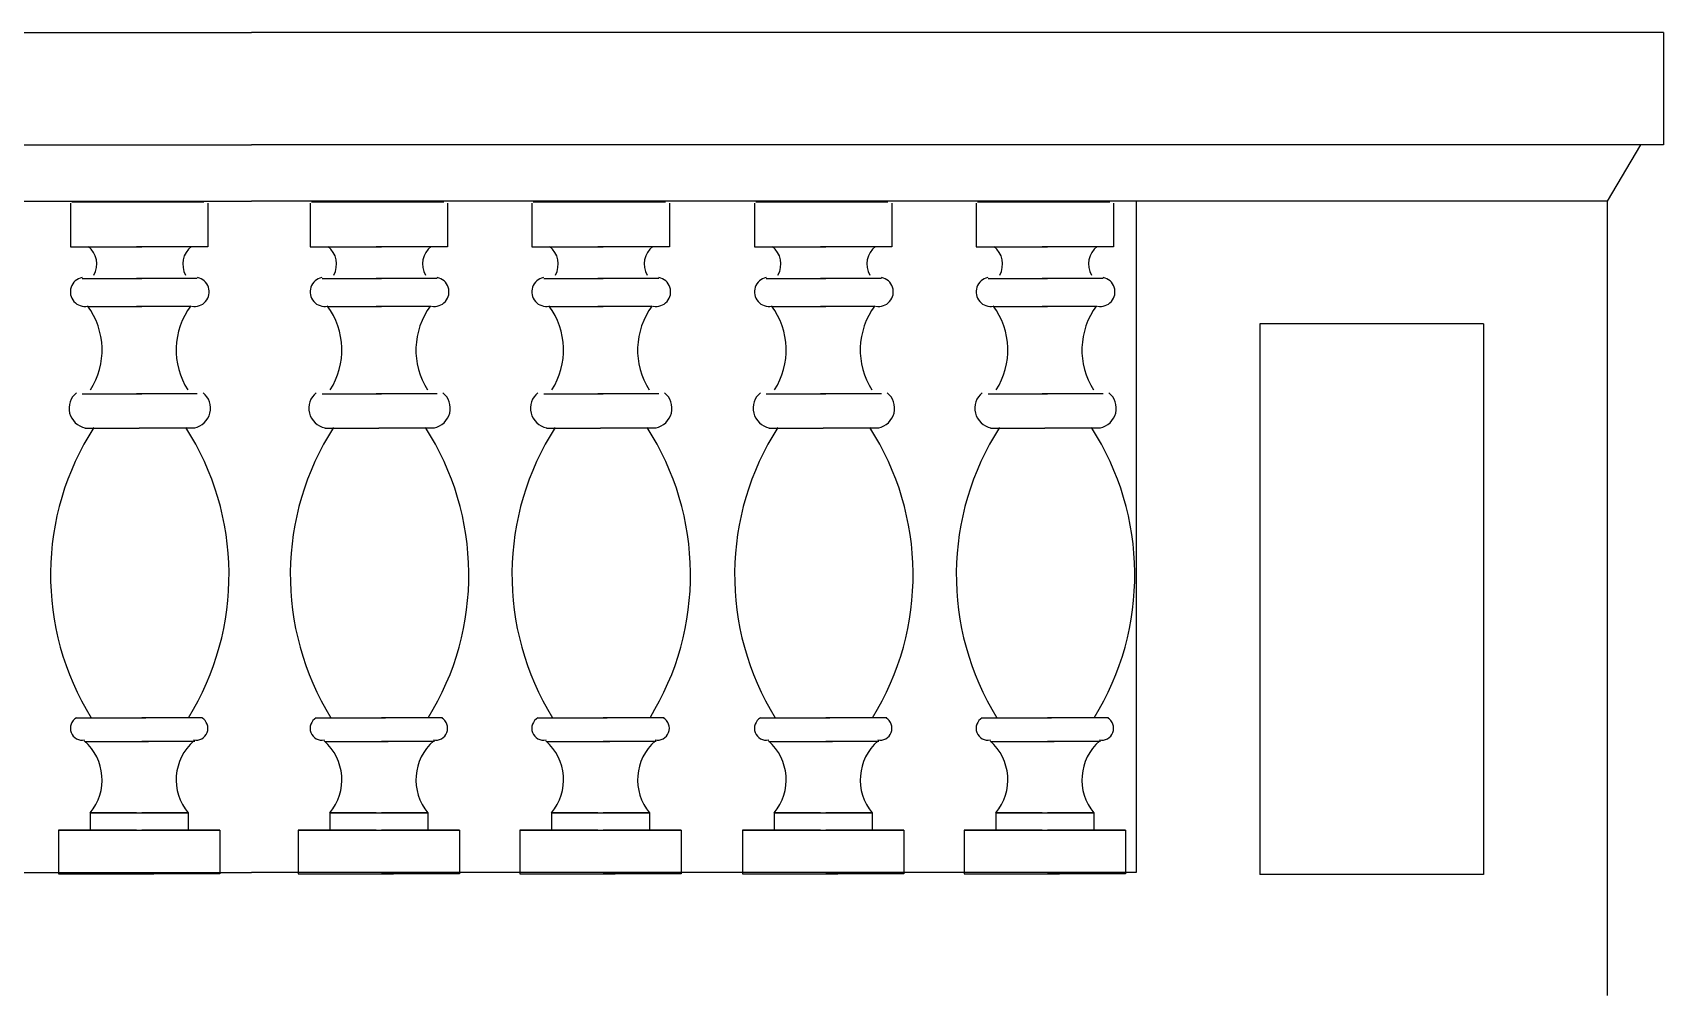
# Model space of a CAD drawing. Header units: metres. Extents: x 1105.4 to 1135.1, y 268.8 to 317.1.
# Drawn here: x 1117.97 to 1135.11, y 306.99 to 317.11 of the extents above; entities that cross this region are included whole.
import ezdxf

# ---------------------------------------------------------------- set-up
doc = ezdxf.new("R2010")
doc.units = ezdxf.units.M

# ---------------------------------------------------------------- blocks, each defined once
blk = doc.blocks.new('7512VASE')
for p, q in [((0.99, 7.99), (0.99, 7.66)), ((1, 8), (2, 8)), ((2.03, 7.99), (2.03, 7.66)), ((0.99, 7.66), (1.53, 7.66)), ((2.03, 7.66), (1.49, 7.66)), ((1.08, 7.42), (1.53, 7.42)), ((1.95, 7.42), (1.49, 7.42)), ((1.12, 7.21), (1.53, 7.21)), ((1.9, 7.21), (1.49, 7.21)), ((1.08, 6.55), (1.53, 6.55)), ((1.95, 6.55), (1.49, 6.55)), ((1.1, 6.29), (1.51, 6.29)), ((1.93, 6.29), (1.51, 6.29)), ((1.03, 4.1), (1.49, 4.1)), ((1.45, 4.1), (1.56, 4.1)), ((1.99, 4.1), (1.53, 4.1)), ((1.1, 3.92), (1.49, 3.92)), ((1.45, 3.92), (1.58, 3.92)), ((1.93, 3.92), (1.53, 3.92)), ((1.14, 3.38), (1.49, 3.38)), ((1.49, 3.38), (1.14, 3.38)), ((1.14, 3.38), (1.14, 3.25)), ((1.49, 3.38), (1.56, 3.38)), ((1.53, 3.38), (1.88, 3.38)), ((1.88, 3.38), (1.53, 3.38)), ((1.88, 3.38), (1.88, 3.25)), ((1.14, 3.25), (0.9, 3.25)), ((0.9, 3.25), (1.49, 3.25)), ((1.49, 3.25), (0.9, 3.25)), ((0.9, 3.25), (0.9, 2.92)), ((1.45, 3.25), (1.56, 3.25)), ((1.53, 3.25), (2.12, 3.25)), ((2.12, 3.25), (1.53, 3.25)), ((1.88, 3.25), (2.12, 3.25)), ((2.12, 3.25), (2.12, 2.92)), ((0.9, 2.92), (1.49, 2.92)), ((1.49, 2.92), (1.62, 2.92)), ((2.12, 2.92), (1.53, 2.92))]:
    blk.add_line(p, q)
for centre, radius, start, end in [((1.02, 7.53), 0.17, 330.69, 51.94), ((2.01, 7.53), 0.17, 128.06, 209.31), ((1.1, 7.32), 0.11, 101.28, 281.35), ((1.93, 7.32), 0.11, 258.65, 78.72), ((0.67, 6.88), 0.56, 327.37, 36.58), ((2.35, 6.88), 0.56, 143.42, 212.63), ((1.13, 6.44), 0.15, 128.64, 259.45), ((1.9, 6.44), 0.15, 280.55, 51.36), ((2.9, 5.18), 2.06, 147.23, 211.64), ((0.13, 5.18), 2.06, 328.36, 32.77), ((1.08, 4.02), 0.09, 119.7, 281.44), ((1.94, 4.02), 0.09, 258.56, 60.3), ((0.84, 3.63), 0.39, 320.03, 49.12), ((2.18, 3.63), 0.39, 130.88, 219.97)]:
    blk.add_arc(centre, radius, start, end)

msp = doc.modelspace()

# ---------------------------------------------------------------- linework, layer by layer
for p, q in [((1105.43, 317.11), (1120.27, 317.11)), ((1135.11, 317.11), (1120.27, 317.11)), ((1135.11, 317.11), (1120.27, 317.11)), ((1135.11, 317.11), (1135.11, 315.93)), ((1105.43, 315.93), (1120.27, 315.93)), ((1135.11, 315.93), (1120.27, 315.93)), ((1134.87, 315.93), (1134.52, 315.34)), ((1106.02, 315.34), (1120.27, 315.34)), ((1134.52, 315.34), (1120.27, 315.34)), ((1129.57, 315.34), (1129.57, 308.28)), ((1134.52, 315.34), (1134.52, 306.99)), ((1130.87, 314.05), (1130.87, 308.26)), ((1133.22, 314.05), (1130.87, 314.05)), ((1133.22, 314.05), (1133.22, 308.26)), ((1110.97, 308.28), (1120.27, 308.28)), ((1129.57, 308.28), (1120.27, 308.28)), ((1133.22, 308.26), (1130.87, 308.26))]:
    msp.add_line(p, q)

# ---------------------------------------------------------------- block references
at = {"xscale": 1.39, "yscale": 1.39, "zscale": 1.39}
for p in [(1116.99, 304.21), (1119.51, 304.21), (1121.84, 304.21), (1124.18, 304.21), (1126.51, 304.21)]:
    msp.add_blockref('7512VASE', p, dxfattribs=at)

doc.saveas('drawing.dxf')
